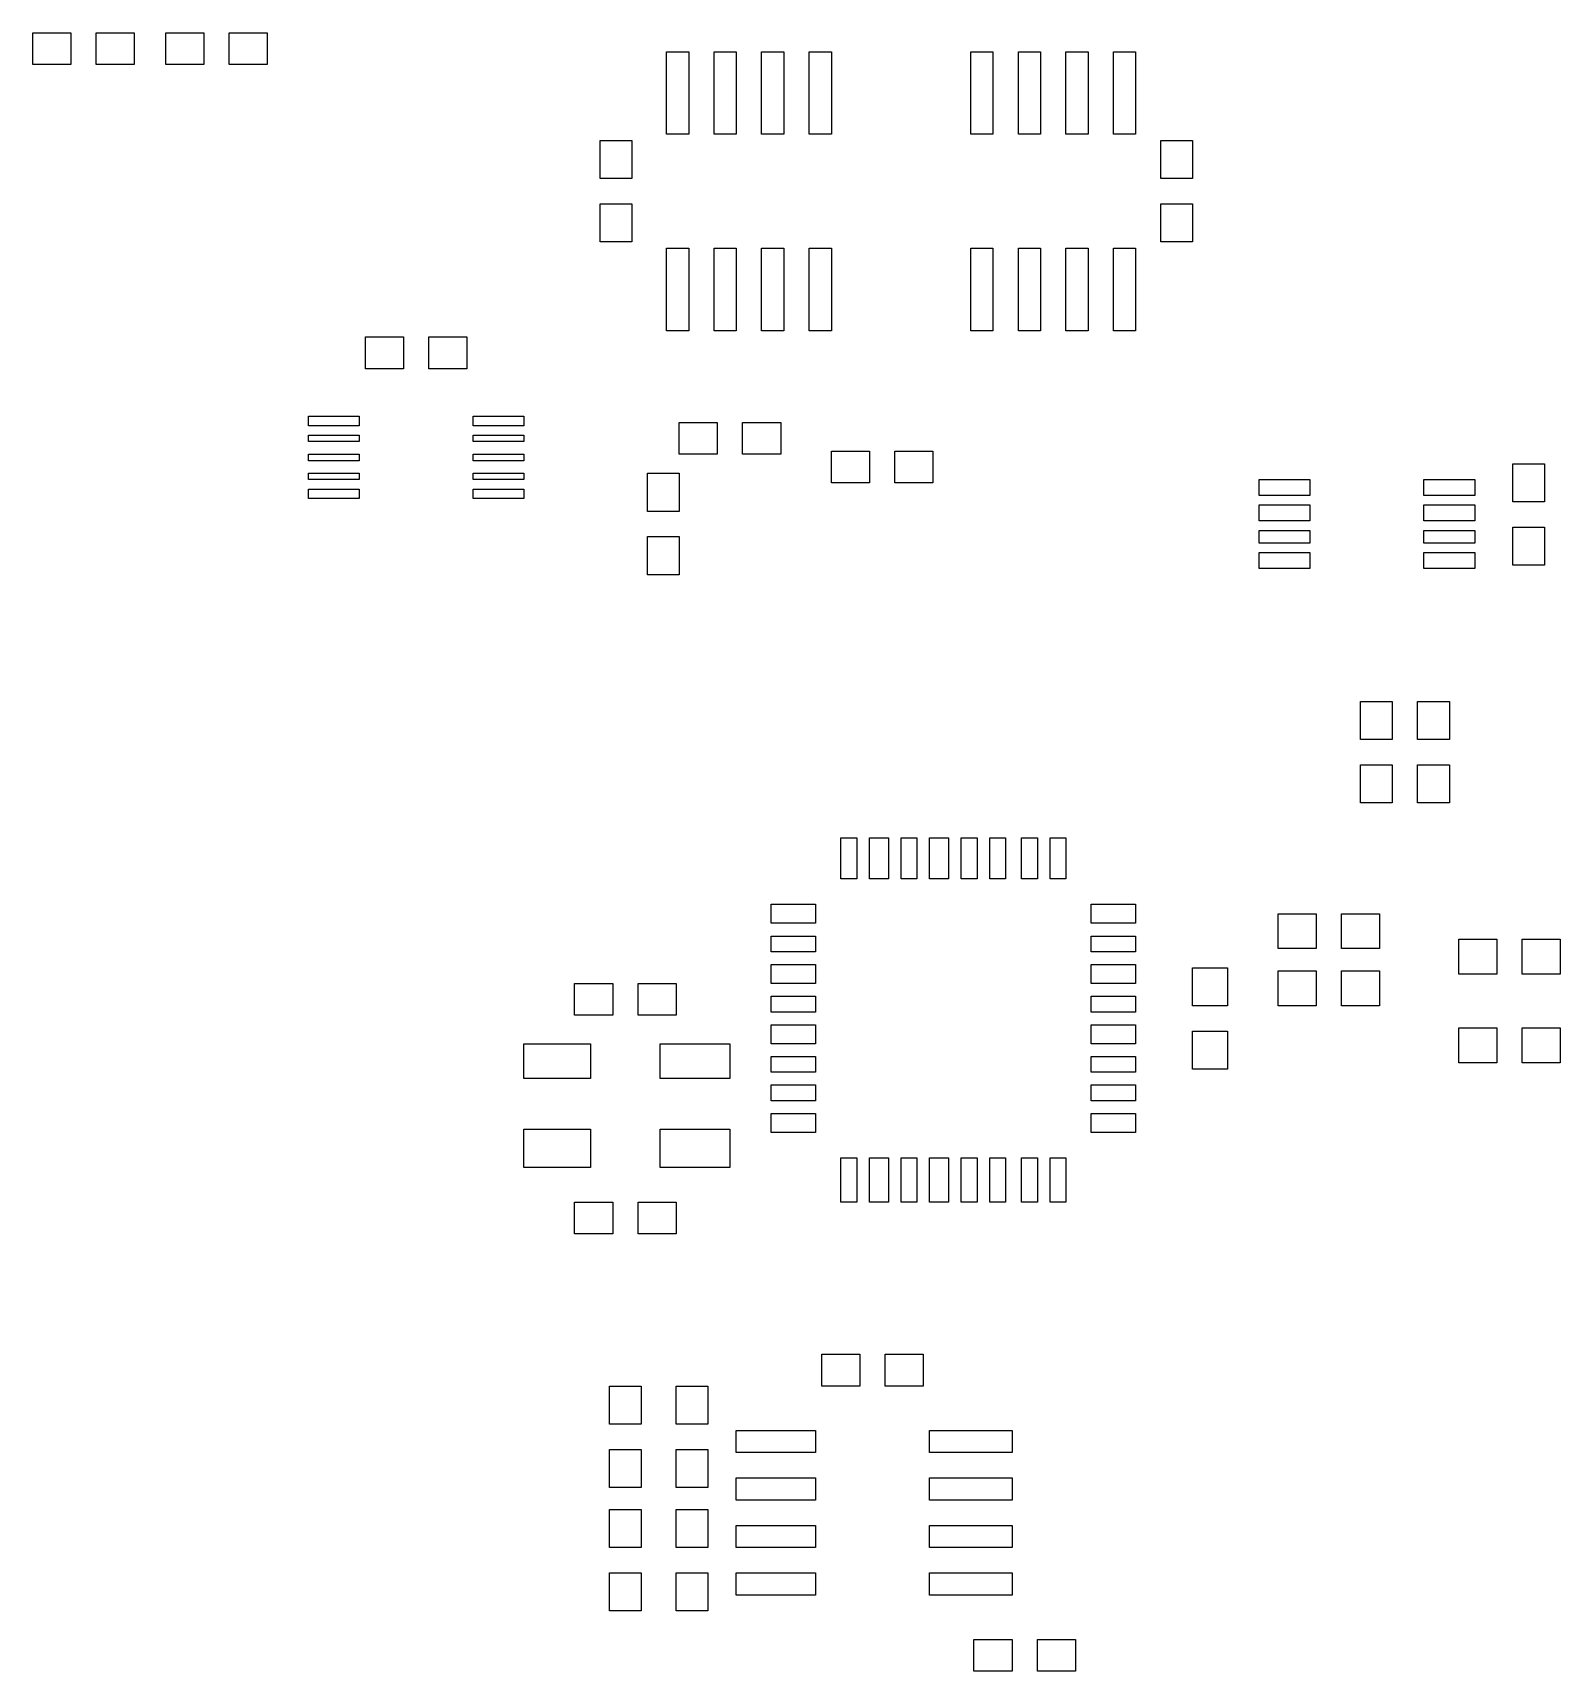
# Model space of a CAD drawing. Extents: x 0.28 to 1.89, y 9.04 to 10.77.
import ezdxf

# ---------------------------------------------------------------- set-up
doc = ezdxf.new("R2010")
doc.units = 0
doc.layers.get('0').update_dxf_attribs({"linetype": 'CONTINUOUS'})

msp = doc.modelspace()

# ---------------------------------------------------------------- linework, layer by layer
at = {"color": 0}
for points in [[(0.283746, 10.7681), (0.323731, 10.7681), (0.323731, 10.7347), (0.283746, 10.7347), (0.283746, 10.7681)], [(0.350424, 10.7681), (0.390408, 10.7681), (0.390408, 10.7347), (0.350424, 10.7347), (0.350424, 10.7681)], [(0.423774, 10.7681), (0.463758, 10.7681), (0.463758, 10.7347), (0.423774, 10.7347), (0.423774, 10.7681)], [(0.490397, 10.7681), (0.530436, 10.7681), (0.530436, 10.7347), (0.490397, 10.7347), (0.490397, 10.7681)], [(0.950413, 10.748), (0.973742, 10.748), (0.973742, 10.6614), (0.950413, 10.6614), (0.950413, 10.748)], [(1.00043, 10.748), (1.02376, 10.748), (1.02376, 10.6614), (1.00043, 10.6614), (1.00043, 10.748)], [(1.0504, 10.748), (1.07373, 10.748), (1.07373, 10.6614), (1.0504, 10.6614), (1.0504, 10.748)], [(1.10042, 10.748), (1.12375, 10.748), (1.12375, 10.6614), (1.10042, 10.6614), (1.10042, 10.748)], [(1.2704, 10.748), (1.29373, 10.748), (1.29373, 10.6614), (1.2704, 10.6614), (1.2704, 10.748)], [(1.32042, 10.748), (1.34375, 10.748), (1.34375, 10.6614), (1.32042, 10.6614), (1.32042, 10.748)], [(1.37044, 10.748), (1.39378, 10.748), (1.39378, 10.6614), (1.37044, 10.6614), (1.37044, 10.748)], [(1.42042, 10.748), (1.44374, 10.748), (1.44374, 10.6614), (1.42042, 10.6614), (1.42042, 10.748)], [(0.880425, 10.6547), (0.913738, 10.6547), (0.913738, 10.6148), (0.880425, 10.6148), (0.880425, 10.6547)], [(1.47043, 10.6547), (1.50375, 10.6547), (1.50375, 10.6148), (1.47043, 10.6148), (1.47043, 10.6547)], [(0.880425, 10.5881), (0.913738, 10.5881), (0.913738, 10.5481), (0.880425, 10.5481), (0.880425, 10.5881)], [(1.47043, 10.5881), (1.50375, 10.5881), (1.50375, 10.5481), (1.47043, 10.5481), (1.47043, 10.5881)], [(0.950413, 10.5414), (0.973742, 10.5414), (0.973742, 10.4547), (0.950413, 10.4547), (0.950413, 10.5414)], [(1.00043, 10.5414), (1.02376, 10.5414), (1.02376, 10.4547), (1.00043, 10.4547), (1.00043, 10.5414)], [(1.0504, 10.5414), (1.07373, 10.5414), (1.07373, 10.4547), (1.0504, 10.4547), (1.0504, 10.5414)], [(1.10042, 10.5414), (1.12375, 10.5414), (1.12375, 10.4547), (1.10042, 10.4547), (1.10042, 10.5414)], [(1.2704, 10.5414), (1.29373, 10.5414), (1.29373, 10.4547), (1.2704, 10.4547), (1.2704, 10.5414)], [(1.32042, 10.5414), (1.34375, 10.5414), (1.34375, 10.4547), (1.32042, 10.4547), (1.32042, 10.5414)], [(1.37044, 10.5414), (1.39378, 10.5414), (1.39378, 10.4547), (1.37044, 10.4547), (1.37044, 10.5414)], [(1.42042, 10.5414), (1.44374, 10.5414), (1.44374, 10.4547), (1.42042, 10.4547), (1.42042, 10.5414)], [(0.633735, 10.4481), (0.673774, 10.4481), (0.673774, 10.4147), (0.633735, 10.4147), (0.633735, 10.4481)], [(0.700412, 10.4481), (0.740397, 10.4481), (0.740397, 10.4147), (0.700412, 10.4147), (0.700412, 10.4481)], [(0.573731, 10.3648), (0.627061, 10.3648), (0.627061, 10.3547), (0.573731, 10.3547), (0.573731, 10.3648)], [(0.747071, 10.3648), (0.800401, 10.3648), (0.800401, 10.3547), (0.747071, 10.3547), (0.747071, 10.3648)], [(0.963758, 10.3581), (1.00374, 10.3581), (1.00374, 10.3247), (0.963758, 10.3247), (0.963758, 10.3581)], [(1.03044, 10.3581), (1.07042, 10.3581), (1.07042, 10.3247), (1.03044, 10.3247), (1.03044, 10.3581)], [(0.573731, 10.3447), (0.627061, 10.3447), (0.627061, 10.3381), (0.573731, 10.3381), (0.573731, 10.3447)], [(0.747071, 10.3447), (0.800401, 10.3447), (0.800401, 10.3381), (0.747071, 10.3381), (0.747071, 10.3447)], [(0.573731, 10.3247), (0.627061, 10.3247), (0.627061, 10.318), (0.573731, 10.318), (0.573731, 10.3247)], [(0.747071, 10.3247), (0.800401, 10.3247), (0.800401, 10.318), (0.747071, 10.318), (0.747071, 10.3247)], [(1.12375, 10.3281), (1.16374, 10.3281), (1.16374, 10.2947), (1.12375, 10.2947), (1.12375, 10.3281)], [(1.19043, 10.3281), (1.23041, 10.3281), (1.23041, 10.2947), (1.19043, 10.2947), (1.19043, 10.3281)], [(1.84044, 10.3147), (1.87375, 10.3147), (1.87375, 10.2747), (1.84044, 10.2747), (1.84044, 10.3147)], [(0.573731, 10.3047), (0.627061, 10.3047), (0.627061, 10.2981), (0.573731, 10.2981), (0.573731, 10.3047)], [(0.747071, 10.3047), (0.800401, 10.3047), (0.800401, 10.2981), (0.747071, 10.2981), (0.747071, 10.3047)], [(0.930393, 10.3047), (0.963758, 10.3047), (0.963758, 10.2647), (0.930393, 10.2647), (0.930393, 10.3047)], [(1.57374, 10.2981), (1.62706, 10.2981), (1.62706, 10.2814), (1.57374, 10.2814), (1.57374, 10.2981)], [(1.74707, 10.2981), (1.8004, 10.2981), (1.8004, 10.2814), (1.74707, 10.2814), (1.74707, 10.2981)], [(0.573731, 10.288), (0.627061, 10.288), (0.627061, 10.2781), (0.573731, 10.2781), (0.573731, 10.288)], [(0.747071, 10.288), (0.800401, 10.288), (0.800401, 10.2781), (0.747071, 10.2781), (0.747071, 10.288)], [(1.57374, 10.2714), (1.62706, 10.2714), (1.62706, 10.2547), (1.57374, 10.2547), (1.57374, 10.2714)], [(1.74707, 10.2714), (1.8004, 10.2714), (1.8004, 10.2547), (1.74707, 10.2547), (1.74707, 10.2714)], [(0.930393, 10.2381), (0.963758, 10.2381), (0.963758, 10.1981), (0.930393, 10.1981), (0.930393, 10.2381)], [(1.57374, 10.2447), (1.62706, 10.2447), (1.62706, 10.2314), (1.57374, 10.2314), (1.57374, 10.2447)], [(1.74707, 10.2447), (1.8004, 10.2447), (1.8004, 10.2314), (1.74707, 10.2314), (1.74707, 10.2447)], [(1.84044, 10.248), (1.87375, 10.248), (1.87375, 10.2081), (1.84044, 10.2081), (1.84044, 10.248)], [(1.57374, 10.2214), (1.62706, 10.2214), (1.62706, 10.2047), (1.57374, 10.2047), (1.57374, 10.2214)], [(1.74707, 10.2214), (1.8004, 10.2214), (1.8004, 10.2047), (1.74707, 10.2047), (1.74707, 10.2214)], [(1.68039, 10.0647), (1.71376, 10.0647), (1.71376, 10.0247), (1.68039, 10.0247), (1.68039, 10.0647)], [(1.7404, 10.0647), (1.77376, 10.0647), (1.77376, 10.0247), (1.7404, 10.0247), (1.7404, 10.0647)], [(1.68039, 9.99804), (1.71376, 9.99804), (1.71376, 9.95806), (1.68039, 9.95806), (1.68039, 9.99804)], [(1.7404, 9.99804), (1.77376, 9.99804), (1.77376, 9.95806), (1.7404, 9.95806), (1.7404, 9.99804)], [(1.13373, 9.92139), (1.15039, 9.92139), (1.15039, 9.87804), (1.13373, 9.87804), (1.13373, 9.92139)], [(1.16374, 9.92139), (1.18376, 9.92139), (1.18376, 9.87804), (1.16374, 9.87804), (1.16374, 9.92139)], [(1.1971, 9.92139), (1.21376, 9.92139), (1.21376, 9.87804), (1.1971, 9.87804), (1.1971, 9.92139)], [(1.22711, 9.92139), (1.24707, 9.92139), (1.24707, 9.87804), (1.22711, 9.87804), (1.22711, 9.92139)], [(1.26042, 9.92139), (1.27707, 9.92139), (1.27707, 9.87804), (1.26042, 9.87804), (1.26042, 9.92139)], [(1.29042, 9.92139), (1.30707, 9.92139), (1.30707, 9.87804), (1.29042, 9.87804), (1.29042, 9.92139)], [(1.32373, 9.92139), (1.34044, 9.92139), (1.34044, 9.87804), (1.32373, 9.87804), (1.32373, 9.92139)], [(1.35373, 9.92139), (1.37044, 9.92139), (1.37044, 9.87804), (1.35373, 9.87804), (1.35373, 9.92139)], [(1.06044, 9.8514), (1.1071, 9.8514), (1.1071, 9.83138), (1.06044, 9.83138), (1.06044, 9.8514)], [(1.39708, 9.8514), (1.44374, 9.8514), (1.44374, 9.83138), (1.39708, 9.83138), (1.39708, 9.8514)], [(1.59375, 9.84136), (1.63374, 9.84136), (1.63374, 9.80474), (1.59375, 9.80474), (1.59375, 9.84136)], [(1.66043, 9.84136), (1.70042, 9.84136), (1.70042, 9.80474), (1.66043, 9.80474), (1.66043, 9.84136)], [(1.06044, 9.81803), (1.1071, 9.81803), (1.1071, 9.80137), (1.06044, 9.80137), (1.06044, 9.81803)], [(1.39708, 9.81803), (1.44374, 9.81803), (1.44374, 9.80137), (1.39708, 9.80137), (1.39708, 9.81803)], [(1.78375, 9.81472), (1.82374, 9.81472), (1.82374, 9.77806), (1.78375, 9.77806), (1.78375, 9.81472)], [(1.85042, 9.81472), (1.8904, 9.81472), (1.8904, 9.77806), (1.85042, 9.77806), (1.85042, 9.81472)], [(1.06044, 9.78803), (1.1071, 9.78803), (1.1071, 9.76807), (1.06044, 9.76807), (1.06044, 9.78803)], [(1.39708, 9.78803), (1.44374, 9.78803), (1.44374, 9.76807), (1.39708, 9.76807), (1.39708, 9.78803)], [(1.50375, 9.78472), (1.54042, 9.78472), (1.54042, 9.74474), (1.50375, 9.74474), (1.50375, 9.78472)], [(1.59375, 9.78142), (1.63374, 9.78142), (1.63374, 9.74474), (1.59375, 9.74474), (1.59375, 9.78142)], [(1.66043, 9.78142), (1.70042, 9.78142), (1.70042, 9.74474), (1.66043, 9.74474), (1.66043, 9.78142)], [(0.853733, 9.76807), (0.893772, 9.76807), (0.893772, 9.73469), (0.853733, 9.73469), (0.853733, 9.76807)], [(0.92041, 9.76807), (0.960394, 9.76807), (0.960394, 9.73469), (0.92041, 9.73469), (0.92041, 9.76807)], [(1.06044, 9.75472), (1.1071, 9.75472), (1.1071, 9.73807), (1.06044, 9.73807), (1.06044, 9.75472)], [(1.39708, 9.75472), (1.44374, 9.75472), (1.44374, 9.73807), (1.39708, 9.73807), (1.39708, 9.75472)], [(1.06044, 9.72472), (1.1071, 9.72472), (1.1071, 9.70469), (1.06044, 9.70469), (1.06044, 9.72472)], [(1.39708, 9.72472), (1.44374, 9.72472), (1.44374, 9.70469), (1.39708, 9.70469), (1.39708, 9.72472)], [(1.78375, 9.7214), (1.82374, 9.7214), (1.82374, 9.68474), (1.78375, 9.68474), (1.78375, 9.7214)], [(1.85042, 9.7214), (1.8904, 9.7214), (1.8904, 9.68474), (1.85042, 9.68474), (1.85042, 9.7214)], [(0.800401, 9.70469), (0.870443, 9.70469), (0.870443, 9.66808), (0.800401, 9.66808), (0.800401, 9.70469)], [(0.943739, 9.70469), (1.01709, 9.70469), (1.01709, 9.66808), (0.943739, 9.66808), (0.943739, 9.70469)], [(1.50375, 9.71804), (1.54042, 9.71804), (1.54042, 9.67806), (1.50375, 9.67806), (1.50375, 9.71804)], [(1.06044, 9.6914), (1.1071, 9.6914), (1.1071, 9.67469), (1.06044, 9.67469), (1.06044, 9.6914)], [(1.39708, 9.6914), (1.44374, 9.6914), (1.44374, 9.67469), (1.39708, 9.67469), (1.39708, 9.6914)], [(1.06044, 9.6614), (1.1071, 9.6614), (1.1071, 9.64475), (1.06044, 9.64475), (1.06044, 9.6614)], [(1.39708, 9.6614), (1.44374, 9.6614), (1.44374, 9.64475), (1.39708, 9.64475), (1.39708, 9.6614)], [(1.06044, 9.6314), (1.1071, 9.6314), (1.1071, 9.61139), (1.06044, 9.61139), (1.06044, 9.6314)], [(1.39708, 9.6314), (1.44374, 9.6314), (1.44374, 9.61139), (1.39708, 9.61139), (1.39708, 9.6314)], [(0.800401, 9.61475), (0.870443, 9.61475), (0.870443, 9.57471), (0.800401, 9.57471), (0.800401, 9.61475)], [(0.943739, 9.61475), (1.01709, 9.61475), (1.01709, 9.57471), (0.943739, 9.57471), (0.943739, 9.61475)], [(1.13373, 9.58475), (1.15039, 9.58475), (1.15039, 9.53803), (1.13373, 9.53803), (1.13373, 9.58475)], [(1.16374, 9.58475), (1.18376, 9.58475), (1.18376, 9.53803), (1.16374, 9.53803), (1.16374, 9.58475)], [(1.1971, 9.58475), (1.21376, 9.58475), (1.21376, 9.53803), (1.1971, 9.53803), (1.1971, 9.58475)], [(1.22711, 9.58475), (1.24707, 9.58475), (1.24707, 9.53803), (1.22711, 9.53803), (1.22711, 9.58475)], [(1.26042, 9.58475), (1.27707, 9.58475), (1.27707, 9.53803), (1.26042, 9.53803), (1.26042, 9.58475)], [(1.29042, 9.58475), (1.30707, 9.58475), (1.30707, 9.53803), (1.29042, 9.53803), (1.29042, 9.58475)], [(1.32373, 9.58475), (1.34044, 9.58475), (1.34044, 9.53803), (1.32373, 9.53803), (1.32373, 9.58475)], [(1.35373, 9.58475), (1.37044, 9.58475), (1.37044, 9.53803), (1.35373, 9.53803), (1.35373, 9.58475)], [(0.853733, 9.53803), (0.893772, 9.53803), (0.893772, 9.50472), (0.853733, 9.50472), (0.853733, 9.53803)], [(0.92041, 9.53803), (0.960394, 9.53803), (0.960394, 9.50472), (0.92041, 9.50472), (0.92041, 9.53803)], [(1.11377, 9.37804), (1.15375, 9.37804), (1.15375, 9.34472), (1.11377, 9.34472), (1.11377, 9.37804)], [(1.18039, 9.37804), (1.22043, 9.37804), (1.22043, 9.34472), (1.18039, 9.34472), (1.18039, 9.37804)], [(0.890408, 9.34472), (0.923774, 9.34472), (0.923774, 9.30474), (0.890408, 9.30474), (0.890408, 9.34472)], [(0.960394, 9.34472), (0.993761, 9.34472), (0.993761, 9.30474), (0.960394, 9.30474), (0.960394, 9.34472)], [(1.02376, 9.29807), (1.1071, 9.29807), (1.1071, 9.27474), (1.02376, 9.27474), (1.02376, 9.29807)], [(1.22711, 9.29807), (1.31375, 9.29807), (1.31375, 9.27474), (1.22711, 9.27474), (1.22711, 9.29807)], [(0.890408, 9.27806), (0.923774, 9.27806), (0.923774, 9.23807), (0.890408, 9.23807), (0.890408, 9.27806)], [(0.960394, 9.27806), (0.993761, 9.27806), (0.993761, 9.23807), (0.960394, 9.23807), (0.960394, 9.27806)], [(1.02376, 9.24804), (1.1071, 9.24804), (1.1071, 9.22472), (1.02376, 9.22472), (1.02376, 9.24804)], [(1.22711, 9.24804), (1.31375, 9.24804), (1.31375, 9.22472), (1.22711, 9.22472), (1.22711, 9.24804)], [(0.890408, 9.21474), (0.923774, 9.21474), (0.923774, 9.17469), (0.890408, 9.17469), (0.890408, 9.21474)], [(0.960394, 9.21474), (0.993761, 9.21474), (0.993761, 9.17469), (0.960394, 9.17469), (0.960394, 9.21474)], [(1.02376, 9.19808), (1.1071, 9.19808), (1.1071, 9.17469), (1.02376, 9.17469), (1.02376, 9.19808)], [(1.22711, 9.19808), (1.31375, 9.19808), (1.31375, 9.17469), (1.22711, 9.17469), (1.22711, 9.19808)], [(0.890408, 9.14806), (0.923774, 9.14806), (0.923774, 9.10807), (0.890408, 9.10807), (0.890408, 9.14806)], [(0.960394, 9.14806), (0.993761, 9.14806), (0.993761, 9.10807), (0.960394, 9.10807), (0.960394, 9.14806)], [(1.02376, 9.14806), (1.1071, 9.14806), (1.1071, 9.12472), (1.02376, 9.12472), (1.02376, 9.14806)], [(1.22711, 9.14806), (1.31375, 9.14806), (1.31375, 9.12472), (1.22711, 9.12472), (1.22711, 9.14806)], [(1.27376, 9.07807), (1.31375, 9.07807), (1.31375, 9.04471), (1.27376, 9.04471), (1.27376, 9.07807)], [(1.34044, 9.07807), (1.38043, 9.07807), (1.38043, 9.04471), (1.34044, 9.04471), (1.34044, 9.07807)]]:
    msp.add_lwpolyline(points, close=True, dxfattribs=at)

doc.saveas('drawing.dxf')
